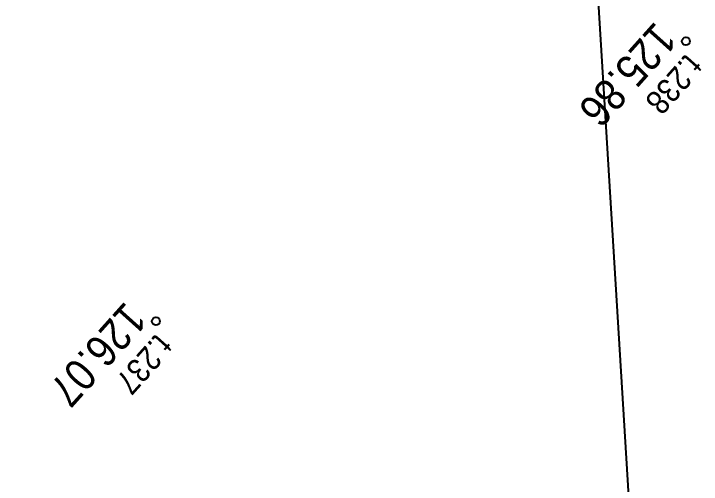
# Model space of a CAD drawing. Header units: metres. Extents: x -2858 to 512, y -1995 to 1252.
# Drawn here: x -2077.45 to -2068.84, y -1499.09 to -1493.21 of the extents above; entities that cross this region are included whole.
import ezdxf
from ezdxf import colors
from ezdxf.entities.mleader import LeaderData, LeaderLine
from ezdxf.enums import TextEntityAlignment as Align
from ezdxf.math import Vec2, Vec3

# ---------------------------------------------------------------- set-up
doc = ezdxf.new("R2010")
doc.units = ezdxf.units.M
doc.header["$PDMODE"] = 33
doc.header["$PDSIZE"] = 0.1
for name, color, linetype in [('11-TEL-TXT', 6, 'Continuous'), ('Calque commun', 7, 'Continuous'), ('Points Topo', 7, 'Continuous'), ('Points Topo Altitude', 7, 'Continuous'), ('Points Topo Matricule', 252, 'Continuous')]:
    doc.layers.add(name, color=color, linetype=linetype)
doc.styles.add('ARIAL GRAS', font='arialbd.ttf')
doc.styles.add('Pts Topo SPE', font='', dxfattribs={"width": 0.9})
doc.styles.get('Pts Topo SPE').set_extended_font_data('Titillium Web Light')

# ---------------------------------------------------------------- blocks, each defined once
blk = doc.blocks.new('PointTopo_SPE')
at = {"layer": 'Calque commun', "color": 1, "linetype": 'ByBlock', "lineweight": -2}
blk.add_point((0, 0), dxfattribs=at)
blk = doc.blocks.new('_None')

msp = doc.modelspace()

# ---------------------------------------------------------------- block references
at = {"layer": 'Points Topo'}
ref = msp.add_blockref('PointTopo_SPE', (-2069.0365, -1493.5521, 125.8644), dxfattribs=dict(at, rotation=228.1617603435354))
ref.add_attrib('MAT', 't.238', (-2069.0287, -1493.6933, 125.8644), dxfattribs={"layer": 'Points Topo Matricule', "height": 0.3, "rotation": 228.16176, "style": 'Pts Topo SPE', "width": 0.9})
ref.add_attrib('ALT', '125.86', dxfattribs={"layer": 'Points Topo Altitude', "height": 0.4, "rotation": 228.16176, "style": 'Pts Topo SPE', "width": 0.9}).set_placement((-2069.1213, -1493.5568, 125.8644), align=Align.TOP_LEFT)
ref = msp.add_blockref('PointTopo_SPE', (-2075.672, -1497.0555, 126.0736), dxfattribs=dict(at, rotation=228.1617603435354))
ref.add_attrib('MAT', 't.237', (-2075.6642, -1497.1967, 126.0736), dxfattribs={"layer": 'Points Topo Matricule', "height": 0.3, "rotation": 228.16176, "style": 'Pts Topo SPE', "width": 0.9})
ref.add_attrib('ALT', '126.07', dxfattribs={"layer": 'Points Topo Altitude', "height": 0.4, "rotation": 228.16176, "style": 'Pts Topo SPE', "width": 0.9}).set_placement((-2075.7568, -1497.0601, 126.0736), align=Align.TOP_LEFT)

# ---------------------------------------------------------------- next in the draw order: leaders
at = {"layer": '11-TEL-TXT', "color": 244, "true_color": 0x991b1e}
ml = msp.add_multileader_mtext('Standard', dxfattribs=at)
ml.set_content('OLIVIER A TRANSPLANTER\\PET METTRE EN JAUGE', color=(153, 27, 30), style='ARIAL GRAS')
ml.set_leader_properties()
ml.set_arrow_properties(name='NONE')
ml.build(insert=Vec2(0, 0))
ml.multileader.update_dxf_attribs({"arrow_head_size": 0.5, "scale": 0.125})
ctx = ml.context
ctx.base_point, ctx.scale, ctx.char_height, ctx.arrow_head_size, ctx.landing_gap_size, ctx.plane_origin, ctx.plane_x_axis, ctx.plane_y_axis = Vec3(-2070.1034, -1500.6095), 0.125, 0.5, 0.5, 0.25, Vec3(-2070.8995, -1502.0196), Vec3(-0.66703, -0.745031), Vec3(0.745031, -0.66703)
notes = []
notes.append((ctx, [(1, (1, 1, 0), (-2069.6997, -1500.1586), (-0.66703, -0.745031), 0.6052, [(0, [(-2070.2837, -1490.6612)], 0, [])])]))
ctx.mtext.insert, ctx.mtext.text_direction, ctx.mtext.line_spacing_factor, ctx.mtext.flow_direction = Vec3(-2070.0807, -1500.9654), Vec3(-0.66703, -0.745031), 0.9, 5
ctx.mtext.has_bg_fill, ctx.mtext.bg_color, ctx.mtext.bg_scale_factor, ctx.mtext.bg_transparency, ctx.mtext.use_window_bg_color = 1, -1023410125, 1.25, 0, 0
for ctx, leaders in notes:
    for number, flags, end, landing, length, lines in leaders:
        leader = LeaderData()
        leader.index, (leader.has_last_leader_line, leader.has_dogleg_vector, leader.attachment_direction) = number, flags
        leader.last_leader_point, leader.dogleg_vector, leader.dogleg_length = Vec3(end), Vec3(landing), length
        for number, points, colour, breaks in lines:
            line = LeaderLine()
            line.index, line.vertices, line.color, line.breaks = number, Vec3.list(points), colors.encode_raw_color(colour), breaks
            leader.lines.append(line)
        ctx.leaders.append(leader)

doc.saveas('drawing.dxf')
